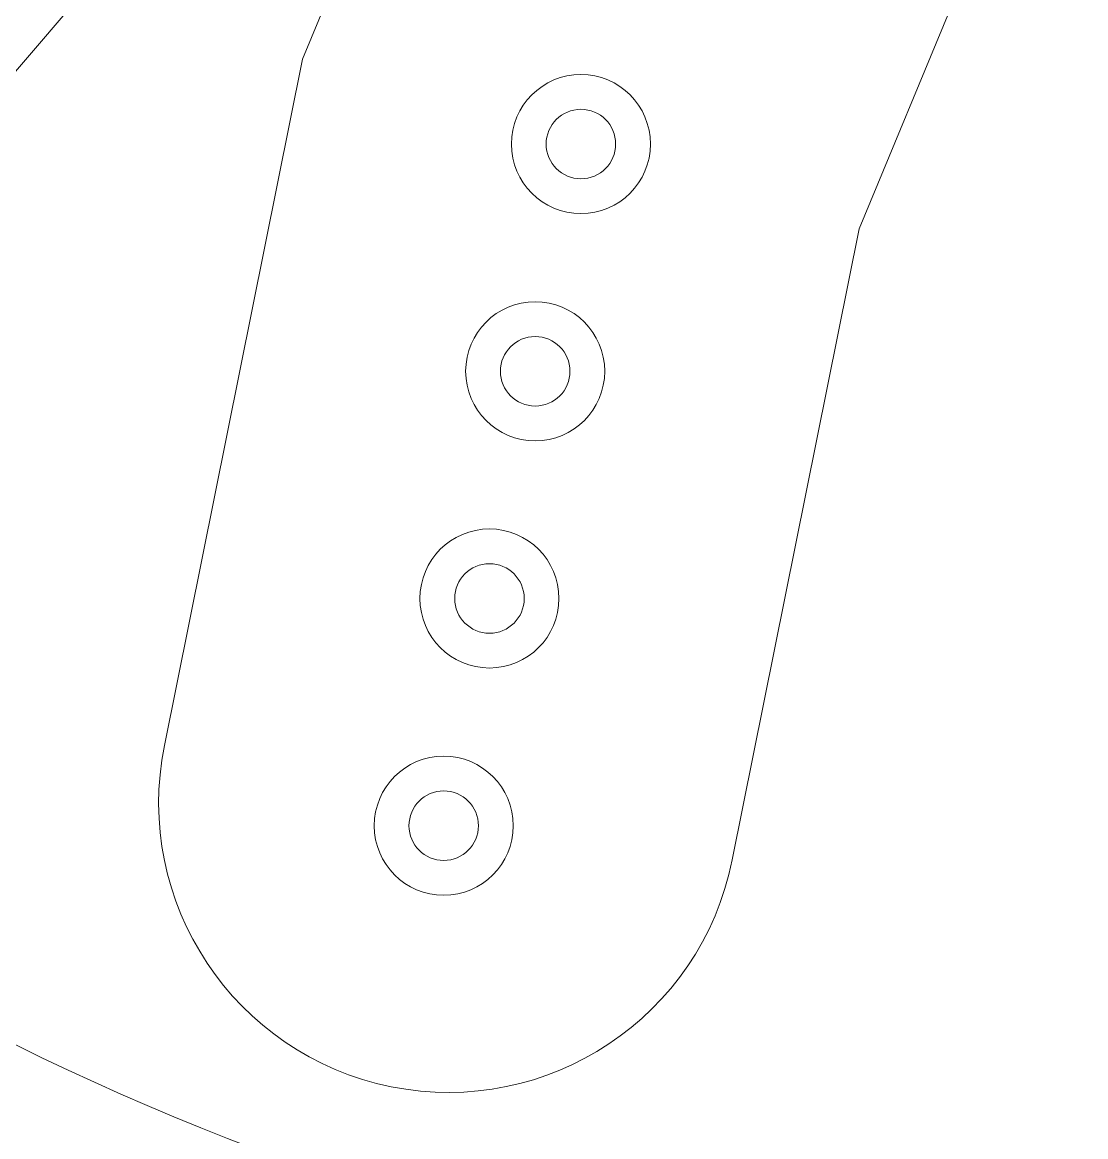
# Model space of a CAD drawing. Extents: x 306 to 2240, y 18 to 779.
# Drawn here: x 689.30523 to 689.35113, y 391.69818 to 391.74626 of the extents above; entities that cross this region are included whole.
import ezdxf

# ---------------------------------------------------------------- set-up
doc = ezdxf.new("R2010")
doc.units = 0
doc.header["$MEASUREMENT"] = 0
doc.layers.add('EQUIPAMIENTO SUPER', color=1, linetype='Continuous')

msp = doc.modelspace()

# ---------------------------------------------------------------- linework, layer by layer
at = {"layer": 'EQUIPAMIENTO SUPER', "color": 253, "lineweight": 0}
for p, q in [((689.3173259177987, 391.7446641600711, -6.438942029e-07), (689.3280287568837, 391.7705030993401, -6.438942029e-07)), ((689.3173259177987, 391.7446641600711, -6.438942029e-07), (689.3280287568837, 391.7705030993401, -6.438942029e-07)), ((689.3413540542517, 391.7373450647219, -6.438942029e-07), (689.3511257451961, 391.7609360135303, -6.438942029e-07)), ((689.3413540542517, 391.7373450647219, -6.438942029e-07), (689.3511257451961, 391.7609360135303, -6.438942029e-07)), ((689.3173259177987, 391.7446641600711, -6.438942029e-07), (689.3113651814513, 391.7150542406891, -6.438942029e-07)), ((689.3173259177987, 391.7446641600711, -6.438942029e-07), (689.3113651814513, 391.7150542406891, -6.438942029e-07)), ((689.3413540542517, 391.7373450647219, -6.438942029e-07), (689.3358735105417, 391.7101204991892, -6.438942029e-07)), ((689.3413540542517, 391.7373450647219, -6.438942029e-07), (689.3358735105417, 391.7101204991892, -6.438942029e-07))]:
    msp.add_line(p, q, dxfattribs=at)
at = {"layer": 'EQUIPAMIENTO SUPER', "color": 253, "lineweight": 0, "elevation": -6.438508219e-07}
msp.add_lwpolyline([(689.3276311089162, 391.7706264229802), (689.3216184576218, 391.7766390742756), (689.26829144699, 391.7308462344024), (689.2443348962538, 391.7043144517704), (689.1944949408376, 391.6557244453879), (689.1944949408376, 391.6060025021579), (689.2134949408377, 391.6060025021579), (689.2134949408377, 391.6478552195067), (689.2553753552914, 391.6932807734674), (689.2818882690322, 391.7172571192534), (689.3276311089162, 391.7706264229802)], dxfattribs=at)
msp.add_lwpolyline([(689.3276311089162, 391.7706264229802), (689.3216184576218, 391.7766390742756), (689.26829144699, 391.7308462344024), (689.2443348962538, 391.7043144517704), (689.1944949408376, 391.6557244453879), (689.1944949408376, 391.6060025021579), (689.2134949408377, 391.6060025021579), (689.2134949408377, 391.6478552195067), (689.2553753552914, 391.6932807734674), (689.2818882690322, 391.7172571192534), (689.3276311089162, 391.7706264229802)], dxfattribs=at)
at = {"layer": 'EQUIPAMIENTO SUPER', "color": 253, "lineweight": 0}
for centre, radius in [((689.3293399860254, 391.7410046123963, -6.438942029e-07), 0.003), ((689.3293399860254, 391.7410046123963, -6.438942029e-07), 0.003), ((689.3293399860254, 391.7410046123963, -6.438942029e-07), 0.003), ((689.3293399860254, 391.7410046123963, -6.438942029e-07), 0.003), ((689.3293399860254, 391.7410046123963, -6.438942029e-07), 0.003), ((689.3293399860254, 391.7410046123963, -6.438942029e-07), 0.003), ((689.3293399860254, 391.7410046123963, -6.438942029e-07), 0.003), ((689.3293399860254, 391.7410046123963, -6.438942029e-07), 0.003), ((689.3293399860254, 391.7410046123963, -6.438942029e-07), 0.003), ((689.3293399860254, 391.7410046123963, -6.438942029e-07), 0.003), ((689.3293399860254, 391.7410046123963, -6.438942029e-07), 0.003), ((689.3293399860254, 391.7410046123963, -6.438942029e-07), 0.003), ((689.3293399860254, 391.7410046123963, -6.438942029e-07), 0.003), ((689.3293399860254, 391.7410046123963, -6.438942029e-07), 0.003), ((689.3293399860254, 391.7410046123963, -6.438942029e-07), 0.003), ((689.3293399860254, 391.7410046123963, -6.438942029e-07), 0.003), ((689.3293399860254, 391.7410046123963, -6.438942029e-07), 0.003), ((689.3293399860254, 391.7410046123963, -6.438942029e-07), 0.003), ((689.3293399860254, 391.7410046123963, -6.438942029e-07), 0.003), ((689.3293399860254, 391.7410046123963, -6.438942029e-07), 0.003), ((689.3293399860254, 391.7410046123963, -6.438942029e-07), 0.003), ((689.3293399860254, 391.7410046123963, -6.438942029e-07), 0.003), ((689.3293399860254, 391.7410046123963, -6.438942029e-07), 0.003), ((689.3293399860254, 391.7410046123963, -6.438942029e-07), 0.003), ((689.3293399860254, 391.7410046123963, -6.438942029e-07), 0.003), ((689.3293399860254, 391.7410046123963, -6.438942029e-07), 0.003), ((689.3293399860254, 391.7410046123963, -6.438942029e-07), 0.003), ((689.3293399860254, 391.7410046123963, -6.438942029e-07), 0.003), ((689.3293399860254, 391.7410046123963, -6.438942029e-07), 0.003), ((689.3293399860254, 391.7410046123963, -6.438942029e-07), 0.003), ((689.3293399860254, 391.7410046123963, -6.438942029e-07), 0.003), ((689.3293399860254, 391.7410046123963, -6.438942029e-07), 0.003), ((689.3293399860254, 391.7410046123963, -6.438942029e-07), 0.0015), ((689.3293399860254, 391.7410046123963, -6.438942029e-07), 0.0015), ((689.3293399860254, 391.7410046123963, -6.438942029e-07), 0.0015), ((689.3293399860254, 391.7410046123963, -6.438942029e-07), 0.0015), ((689.3293399860254, 391.7410046123963, -6.438942029e-07), 0.0015), ((689.3293399860254, 391.7410046123963, -6.438942029e-07), 0.0015), ((689.3293399860254, 391.7410046123963, -6.438942029e-07), 0.0015), ((689.3293399860254, 391.7410046123963, -6.438942029e-07), 0.0015), ((689.3293399860254, 391.7410046123963, -6.438942029e-07), 0.0015), ((689.3293399860254, 391.7410046123963, -6.438942029e-07), 0.0015), ((689.3293399860254, 391.7410046123963, -6.438942029e-07), 0.0015), ((689.3293399860254, 391.7410046123963, -6.438942029e-07), 0.0015), ((689.3293399860254, 391.7410046123963, -6.438942029e-07), 0.0015), ((689.3293399860254, 391.7410046123963, -6.438942029e-07), 0.0015), ((689.3293399860254, 391.7410046123963, -6.438942029e-07), 0.0015), ((689.3293399860254, 391.7410046123963, -6.438942029e-07), 0.0015), ((689.3293399860254, 391.7410046123963, -6.438942029e-07), 0.0015), ((689.3293399860254, 391.7410046123963, -6.438942029e-07), 0.0015), ((689.3293399860254, 391.7410046123963, -6.438942029e-07), 0.0015), ((689.3293399860254, 391.7410046123963, -6.438942029e-07), 0.0015), ((689.3293399860254, 391.7410046123963, -6.438942029e-07), 0.0015), ((689.3293399860254, 391.7410046123963, -6.438942029e-07), 0.0015), ((689.3293399860254, 391.7410046123963, -6.438942029e-07), 0.0015), ((689.3293399860254, 391.7410046123963, -6.438942029e-07), 0.0015), ((689.3293399860254, 391.7410046123963, -6.438942029e-07), 0.0015), ((689.3293399860254, 391.7410046123963, -6.438942029e-07), 0.0015), ((689.3293399860254, 391.7410046123963, -6.438942029e-07), 0.0015), ((689.3293399860254, 391.7410046123963, -6.438942029e-07), 0.0015), ((689.3293399860254, 391.7410046123963, -6.438942029e-07), 0.0015), ((689.3293399860254, 391.7410046123963, -6.438942029e-07), 0.0015), ((689.3293399860254, 391.7410046123963, -6.438942029e-07), 0.0015), ((689.3293399860254, 391.7410046123963, -6.438942029e-07), 0.0015), ((689.3273664894244, 391.7312012807601, -6.438942029e-07), 0.003), ((689.3273664894244, 391.7312012807601, -6.438942029e-07), 0.003), ((689.3273664894244, 391.7312012807601, -6.438942029e-07), 0.003), ((689.3273664894244, 391.7312012807601, -6.438942029e-07), 0.003), ((689.3273664894244, 391.7312012807601, -6.438942029e-07), 0.003), ((689.3273664894244, 391.7312012807601, -6.438942029e-07), 0.003), ((689.3273664894244, 391.7312012807601, -6.438942029e-07), 0.003), ((689.3273664894244, 391.7312012807601, -6.438942029e-07), 0.003), ((689.3273664894244, 391.7312012807601, -6.438942029e-07), 0.003), ((689.3273664894244, 391.7312012807601, -6.438942029e-07), 0.003), ((689.3273664894244, 391.7312012807601, -6.438942029e-07), 0.003), ((689.3273664894244, 391.7312012807601, -6.438942029e-07), 0.003), ((689.3273664894244, 391.7312012807601, -6.438942029e-07), 0.003), ((689.3273664894244, 391.7312012807601, -6.438942029e-07), 0.003), ((689.3273664894244, 391.7312012807601, -6.438942029e-07), 0.003), ((689.3273664894244, 391.7312012807601, -6.438942029e-07), 0.003), ((689.3273664894244, 391.7312012807601, -6.438942029e-07), 0.003), ((689.3273664894244, 391.7312012807601, -6.438942029e-07), 0.003), ((689.3273664894244, 391.7312012807601, -6.438942029e-07), 0.003), ((689.3273664894244, 391.7312012807601, -6.438942029e-07), 0.003), ((689.3273664894244, 391.7312012807601, -6.438942029e-07), 0.003), ((689.3273664894244, 391.7312012807601, -6.438942029e-07), 0.003), ((689.3273664894244, 391.7312012807601, -6.438942029e-07), 0.003), ((689.3273664894244, 391.7312012807601, -6.438942029e-07), 0.003), ((689.3273664894244, 391.7312012807601, -6.438942029e-07), 0.003), ((689.3273664894244, 391.7312012807601, -6.438942029e-07), 0.003), ((689.3273664894244, 391.7312012807601, -6.438942029e-07), 0.003), ((689.3273664894244, 391.7312012807601, -6.438942029e-07), 0.003), ((689.3273664894244, 391.7312012807601, -6.438942029e-07), 0.003), ((689.3273664894244, 391.7312012807601, -6.438942029e-07), 0.003), ((689.3273664894244, 391.7312012807601, -6.438942029e-07), 0.003), ((689.3273664894244, 391.7312012807601, -6.438942029e-07), 0.003), ((689.3273664894244, 391.7312012807601, -6.438942029e-07), 0.0015), ((689.3273664894244, 391.7312012807601, -6.438942029e-07), 0.0015), ((689.3273664894244, 391.7312012807601, -6.438942029e-07), 0.0015), ((689.3273664894244, 391.7312012807601, -6.438942029e-07), 0.0015), ((689.3273664894244, 391.7312012807601, -6.438942029e-07), 0.0015), ((689.3273664894244, 391.7312012807601, -6.438942029e-07), 0.0015), ((689.3273664894244, 391.7312012807601, -6.438942029e-07), 0.0015), ((689.3273664894244, 391.7312012807601, -6.438942029e-07), 0.0015), ((689.3273664894244, 391.7312012807601, -6.438942029e-07), 0.0015), ((689.3273664894244, 391.7312012807601, -6.438942029e-07), 0.0015), ((689.3273664894244, 391.7312012807601, -6.438942029e-07), 0.0015), ((689.3273664894244, 391.7312012807601, -6.438942029e-07), 0.0015), ((689.3273664894244, 391.7312012807601, -6.438942029e-07), 0.0015), ((689.3273664894244, 391.7312012807601, -6.438942029e-07), 0.0015), ((689.3273664894244, 391.7312012807601, -6.438942029e-07), 0.0015), ((689.3273664894244, 391.7312012807601, -6.438942029e-07), 0.0015), ((689.3273664894244, 391.7312012807601, -6.438942029e-07), 0.0015), ((689.3273664894244, 391.7312012807601, -6.438942029e-07), 0.0015), ((689.3273664894244, 391.7312012807601, -6.438942029e-07), 0.0015), ((689.3273664894244, 391.7312012807601, -6.438942029e-07), 0.0015), ((689.3273664894244, 391.7312012807601, -6.438942029e-07), 0.0015), ((689.3273664894244, 391.7312012807601, -6.438942029e-07), 0.0015), ((689.3273664894244, 391.7312012807601, -6.438942029e-07), 0.0015), ((689.3273664894244, 391.7312012807601, -6.438942029e-07), 0.0015), ((689.3273664894244, 391.7312012807601, -6.438942029e-07), 0.0015), ((689.3273664894244, 391.7312012807601, -6.438942029e-07), 0.0015), ((689.3273664894244, 391.7312012807601, -6.438942029e-07), 0.0015), ((689.3273664894244, 391.7312012807601, -6.438942029e-07), 0.0015), ((689.3273664894244, 391.7312012807601, -6.438942029e-07), 0.0015), ((689.3273664894244, 391.7312012807601, -6.438942029e-07), 0.0015), ((689.3273664894244, 391.7312012807601, -6.438942029e-07), 0.0015), ((689.3273664894244, 391.7312012807601, -6.438942029e-07), 0.0015), ((689.3253929928238, 391.7213979491239, -6.438942029e-07), 0.003), ((689.3253929928238, 391.7213979491239, -6.438942029e-07), 0.003), ((689.3253929928238, 391.7213979491239, -6.438942029e-07), 0.003), ((689.3253929928238, 391.7213979491239, -6.438942029e-07), 0.003), ((689.3253929928238, 391.7213979491239, -6.438942029e-07), 0.003), ((689.3253929928238, 391.7213979491239, -6.438942029e-07), 0.003), ((689.3253929928238, 391.7213979491239, -6.438942029e-07), 0.003), ((689.3253929928238, 391.7213979491239, -6.438942029e-07), 0.003), ((689.3253929928238, 391.7213979491239, -6.438942029e-07), 0.003), ((689.3253929928238, 391.7213979491239, -6.438942029e-07), 0.003), ((689.3253929928238, 391.7213979491239, -6.438942029e-07), 0.003), ((689.3253929928238, 391.7213979491239, -6.438942029e-07), 0.003), ((689.3253929928238, 391.7213979491239, -6.438942029e-07), 0.003), ((689.3253929928238, 391.7213979491239, -6.438942029e-07), 0.003), ((689.3253929928238, 391.7213979491239, -6.438942029e-07), 0.003), ((689.3253929928238, 391.7213979491239, -6.438942029e-07), 0.003), ((689.3253929928238, 391.7213979491239, -6.438942029e-07), 0.003), ((689.3253929928238, 391.7213979491239, -6.438942029e-07), 0.003), ((689.3253929928238, 391.7213979491239, -6.438942029e-07), 0.003), ((689.3253929928238, 391.7213979491239, -6.438942029e-07), 0.003), ((689.3253929928238, 391.7213979491239, -6.438942029e-07), 0.003), ((689.3253929928238, 391.7213979491239, -6.438942029e-07), 0.003), ((689.3253929928238, 391.7213979491239, -6.438942029e-07), 0.003), ((689.3253929928238, 391.7213979491239, -6.438942029e-07), 0.003), ((689.3253929928238, 391.7213979491239, -6.438942029e-07), 0.003), ((689.3253929928238, 391.7213979491239, -6.438942029e-07), 0.003), ((689.3253929928238, 391.7213979491239, -6.438942029e-07), 0.003), ((689.3253929928238, 391.7213979491239, -6.438942029e-07), 0.003), ((689.3253929928238, 391.7213979491239, -6.438942029e-07), 0.003), ((689.3253929928238, 391.7213979491239, -6.438942029e-07), 0.003), ((689.3253929928238, 391.7213979491239, -6.438942029e-07), 0.003), ((689.3253929928238, 391.7213979491239, -6.438942029e-07), 0.003), ((689.3253929928238, 391.7213979491239, -6.438942029e-07), 0.0015), ((689.3253929928238, 391.7213979491239, -6.438942029e-07), 0.0015), ((689.3253929928238, 391.7213979491239, -6.438942029e-07), 0.0015), ((689.3253929928238, 391.7213979491239, -6.438942029e-07), 0.0015), ((689.3253929928238, 391.7213979491239, -6.438942029e-07), 0.0015), ((689.3253929928238, 391.7213979491239, -6.438942029e-07), 0.0015), ((689.3253929928238, 391.7213979491239, -6.438942029e-07), 0.0015), ((689.3253929928238, 391.7213979491239, -6.438942029e-07), 0.0015), ((689.3253929928238, 391.7213979491239, -6.438942029e-07), 0.0015), ((689.3253929928238, 391.7213979491239, -6.438942029e-07), 0.0015), ((689.3253929928238, 391.7213979491239, -6.438942029e-07), 0.0015), ((689.3253929928238, 391.7213979491239, -6.438942029e-07), 0.0015), ((689.3253929928238, 391.7213979491239, -6.438942029e-07), 0.0015), ((689.3253929928238, 391.7213979491239, -6.438942029e-07), 0.0015), ((689.3253929928238, 391.7213979491239, -6.438942029e-07), 0.0015), ((689.3253929928238, 391.7213979491239, -6.438942029e-07), 0.0015), ((689.3253929928238, 391.7213979491239, -6.438942029e-07), 0.0015), ((689.3253929928238, 391.7213979491239, -6.438942029e-07), 0.0015), ((689.3253929928238, 391.7213979491239, -6.438942029e-07), 0.0015), ((689.3253929928238, 391.7213979491239, -6.438942029e-07), 0.0015), ((689.3253929928238, 391.7213979491239, -6.438942029e-07), 0.0015), ((689.3253929928238, 391.7213979491239, -6.438942029e-07), 0.0015), ((689.3253929928238, 391.7213979491239, -6.438942029e-07), 0.0015), ((689.3253929928238, 391.7213979491239, -6.438942029e-07), 0.0015), ((689.3253929928238, 391.7213979491239, -6.438942029e-07), 0.0015), ((689.3253929928238, 391.7213979491239, -6.438942029e-07), 0.0015), ((689.3253929928238, 391.7213979491239, -6.438942029e-07), 0.0015), ((689.3253929928238, 391.7213979491239, -6.438942029e-07), 0.0015), ((689.3253929928238, 391.7213979491239, -6.438942029e-07), 0.0015), ((689.3253929928238, 391.7213979491239, -6.438942029e-07), 0.0015), ((689.3253929928238, 391.7213979491239, -6.438942029e-07), 0.0015), ((689.3253929928238, 391.7213979491239, -6.438942029e-07), 0.0015), ((689.3234194962265, 391.7115946174874, -6.438942029e-07), 0.003), ((689.3234194962265, 391.7115946174874, -6.438942029e-07), 0.003), ((689.3234194962265, 391.7115946174874, -6.438942029e-07), 0.003), ((689.3234194962265, 391.7115946174874, -6.438942029e-07), 0.003), ((689.3234194962265, 391.7115946174874, -6.438942029e-07), 0.003), ((689.3234194962265, 391.7115946174874, -6.438942029e-07), 0.003), ((689.3234194962265, 391.7115946174874, -6.438942029e-07), 0.003), ((689.3234194962265, 391.7115946174874, -6.438942029e-07), 0.003), ((689.3234194962265, 391.7115946174874, -6.438942029e-07), 0.003), ((689.3234194962265, 391.7115946174874, -6.438942029e-07), 0.003), ((689.3234194962265, 391.7115946174874, -6.438942029e-07), 0.003), ((689.3234194962265, 391.7115946174874, -6.438942029e-07), 0.003), ((689.3234194962265, 391.7115946174874, -6.438942029e-07), 0.003), ((689.3234194962265, 391.7115946174874, -6.438942029e-07), 0.003), ((689.3234194962265, 391.7115946174874, -6.438942029e-07), 0.003), ((689.3234194962265, 391.7115946174874, -6.438942029e-07), 0.003), ((689.3234194962265, 391.7115946174874, -6.438942029e-07), 0.003), ((689.3234194962265, 391.7115946174874, -6.438942029e-07), 0.003), ((689.3234194962265, 391.7115946174874, -6.438942029e-07), 0.003), ((689.3234194962265, 391.7115946174874, -6.438942029e-07), 0.003), ((689.3234194962265, 391.7115946174874, -6.438942029e-07), 0.003), ((689.3234194962265, 391.7115946174874, -6.438942029e-07), 0.003), ((689.3234194962265, 391.7115946174874, -6.438942029e-07), 0.003), ((689.3234194962265, 391.7115946174874, -6.438942029e-07), 0.003), ((689.3234194962265, 391.7115946174874, -6.438942029e-07), 0.003), ((689.3234194962265, 391.7115946174874, -6.438942029e-07), 0.003), ((689.3234194962265, 391.7115946174874, -6.438942029e-07), 0.003), ((689.3234194962265, 391.7115946174874, -6.438942029e-07), 0.003), ((689.3234194962265, 391.7115946174874, -6.438942029e-07), 0.003), ((689.3234194962265, 391.7115946174874, -6.438942029e-07), 0.003), ((689.3234194962265, 391.7115946174874, -6.438942029e-07), 0.003), ((689.3234194962265, 391.7115946174874, -6.438942029e-07), 0.003), ((689.3234194962265, 391.7115946174874, -6.438942029e-07), 0.0015), ((689.3234194962265, 391.7115946174874, -6.438942029e-07), 0.0015), ((689.3234194962265, 391.7115946174874, -6.438942029e-07), 0.0015), ((689.3234194962265, 391.7115946174874, -6.438942029e-07), 0.0015), ((689.3234194962265, 391.7115946174874, -6.438942029e-07), 0.0015), ((689.3234194962265, 391.7115946174874, -6.438942029e-07), 0.0015), ((689.3234194962265, 391.7115946174874, -6.438942029e-07), 0.0015), ((689.3234194962265, 391.7115946174874, -6.438942029e-07), 0.0015), ((689.3234194962265, 391.7115946174874, -6.438942029e-07), 0.0015), ((689.3234194962265, 391.7115946174874, -6.438942029e-07), 0.0015), ((689.3234194962265, 391.7115946174874, -6.438942029e-07), 0.0015), ((689.3234194962265, 391.7115946174874, -6.438942029e-07), 0.0015), ((689.3234194962265, 391.7115946174874, -6.438942029e-07), 0.0015), ((689.3234194962265, 391.7115946174874, -6.438942029e-07), 0.0015), ((689.3234194962265, 391.7115946174874, -6.438942029e-07), 0.0015), ((689.3234194962265, 391.7115946174874, -6.438942029e-07), 0.0015), ((689.3234194962265, 391.7115946174874, -6.438942029e-07), 0.0015), ((689.3234194962265, 391.7115946174874, -6.438942029e-07), 0.0015), ((689.3234194962265, 391.7115946174874, -6.438942029e-07), 0.0015), ((689.3234194962265, 391.7115946174874, -6.438942029e-07), 0.0015), ((689.3234194962265, 391.7115946174874, -6.438942029e-07), 0.0015), ((689.3234194962265, 391.7115946174874, -6.438942029e-07), 0.0015), ((689.3234194962265, 391.7115946174874, -6.438942029e-07), 0.0015), ((689.3234194962265, 391.7115946174874, -6.438942029e-07), 0.0015), ((689.3234194962265, 391.7115946174874, -6.438942029e-07), 0.0015), ((689.3234194962265, 391.7115946174874, -6.438942029e-07), 0.0015), ((689.3234194962265, 391.7115946174874, -6.438942029e-07), 0.0015), ((689.3234194962265, 391.7115946174874, -6.438942029e-07), 0.0015), ((689.3234194962265, 391.7115946174874, -6.438942029e-07), 0.0015), ((689.3234194962265, 391.7115946174874, -6.438942029e-07), 0.0015), ((689.3234194962265, 391.7115946174874, -6.438942029e-07), 0.0015), ((689.3234194962265, 391.7115946174874, -6.438942029e-07), 0.0015)]:
    msp.add_circle(centre, radius, dxfattribs=at)
for centre, radius, start, end in [((689.3557449408383, 391.8047525021579, -6.438942029e-07), 0.1145, 229.8315927053829, 270), ((689.3557449408383, 391.8047525021579, -6.438942029e-07), 0.1145, 229.8315927053829, 270), ((689.3236193459948, 391.7125873699392, -6.438942029e-07), 0.0125, 168.6179830128577, 348.6179830128577), ((689.3236193459948, 391.7125873699392, -6.438942029e-07), 0.0125, 168.6179830128577, 348.6179830128577)]:
    msp.add_arc(centre, radius, start, end, dxfattribs=at)

doc.saveas('drawing.dxf')
